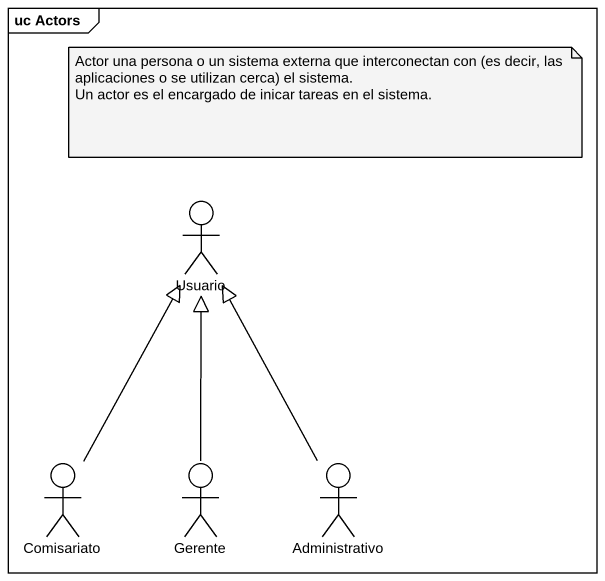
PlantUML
@startuml
mainframe uc Actors
actor Usuario
actor Comisariato
actor Gerente
actor Administrativo
Comisariato -up-|> Usuario
Gerente -up-|> Usuario
Administrativo -up-|> Usuario
note as N1
  Actor una persona o un sistema externa que interconectan con (es decir, las aplicaciones o se utilizan cerca) el sistema.
  Un actor es el encargado de inicar tareas en el sistema.
end note
@enduml
